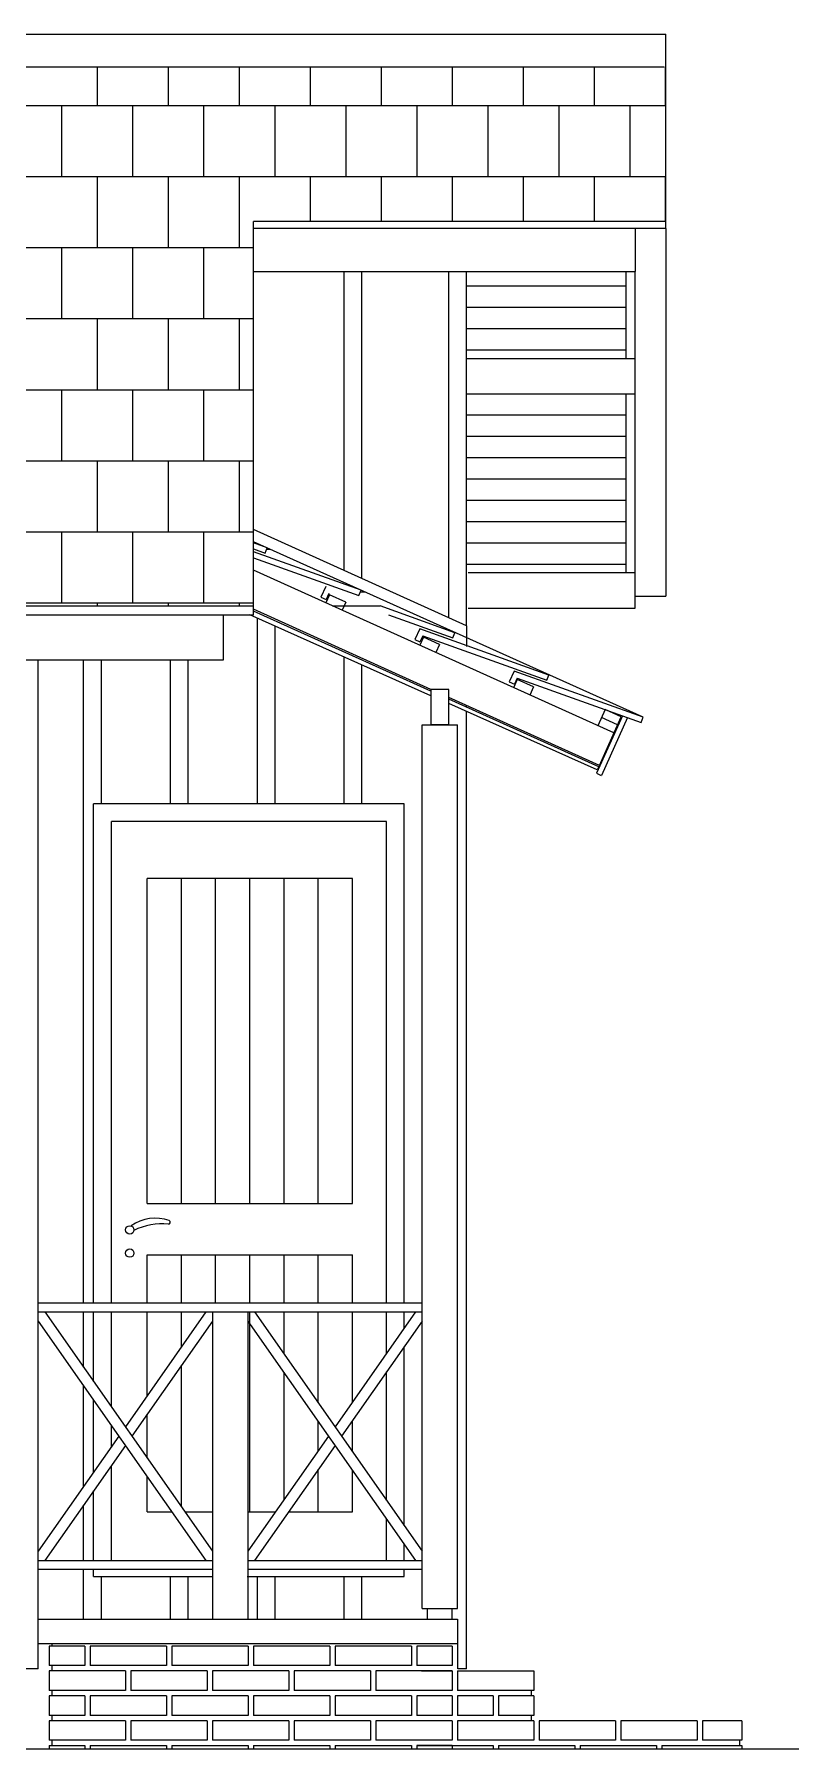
# Model space of a CAD drawing. Extents: x -7 to 295, y -11 to 39.
# Drawn here: x 166.222 to 168.375, y -6.626 to -1.799 of the extents above; entities that cross this region are included whole.
import ezdxf

# ---------------------------------------------------------------- set-up
doc = ezdxf.new("R2010")
doc.units = 0
doc.header["$LTSCALE"] = 20
doc.linetypes.add('DASHED2', pattern=[0.375, 0.25, -0.125])
doc.layers.get('0').update_dxf_attribs({"linetype": 'CONTINUOUS'})
for name, color, linetype in [('CONCRETO', 5, 'CONTINUOUS'), ('DIM', 244, 'CONTINUOUS'), ('MADEIRAME', 244, 'CONTINUOUS'), ('PAREDE', 250, 'CONTINUOUS'), ('TELHADO', 1, 'CONTINUOUS'), ('VISTAL', 30, 'CONTINUOUS'), ('VISTAP', 244, 'CONTINUOUS')]:
    doc.layers.add(name, color=color, linetype=linetype)

# ---------------------------------------------------------------- blocks, each defined once
blk = doc.blocks.new('*X222')
at = {"color": 0, "linetype": 'CONTINUOUS'}
for p, q in [((166.4, -2), (166.4, -1.8914)), ((166.6, -2), (166.6, -1.8914)), ((166.8, -2), (166.8, -1.8914)), ((167, -2), (167, -1.8914)), ((167.2, -2), (167.2, -1.8914)), ((167.4, -2), (167.4, -1.8914)), ((167.6, -2), (167.6, -1.8914)), ((167.8, -2), (167.8, -1.8914)), ((168, -2), (168, -1.8914)), ((158.556, -2), (168.0011, -2)), ((166.3, -2.2), (166.3, -2)), ((166.5, -2.2), (166.5, -2)), ((166.7, -2.2), (166.7, -2)), ((166.9, -2.2), (166.9, -2)), ((167.1, -2.2), (167.1, -2)), ((167.3, -2.2), (167.3, -2)), ((167.5, -2.2), (167.5, -2)), ((167.7, -2.2), (167.7, -2)), ((167.9, -2.2), (167.9, -2)), ((158.556, -2.2), (168.0011, -2.2)), ((166.4, -2.4), (166.4, -2.2)), ((166.6, -2.4), (166.6, -2.2)), ((166.8, -2.4), (166.8, -2.2)), ((167, -2.3265), (167, -2.2)), ((167.2, -2.3265), (167.2, -2.2)), ((167.4, -2.3265), (167.4, -2.2)), ((167.6, -2.3265), (167.6, -2.2)), ((167.8, -2.3265), (167.8, -2.2)), ((168, -2.3265), (168, -2.2)), ((158.556, -2.4), (166.8392, -2.4)), ((166.3, -2.6), (166.3, -2.4)), ((166.5, -2.6), (166.5, -2.4)), ((166.7, -2.6), (166.7, -2.4)), ((158.556, -2.6), (166.8392, -2.6)), ((166.4, -2.8), (166.4, -2.6)), ((166.6, -2.8), (166.6, -2.6)), ((166.8, -2.8), (166.8, -2.6)), ((158.556, -2.8), (166.8392, -2.8)), ((166.3, -3), (166.3, -2.8)), ((166.5, -3), (166.5, -2.8)), ((166.7, -3), (166.7, -2.8)), ((158.556, -3), (166.8392, -3)), ((166.4, -3.2), (166.4, -3)), ((166.6, -3.2), (166.6, -3)), ((166.8, -3.2), (166.8, -3)), ((158.556, -3.2), (166.8392, -3.2)), ((166.3, -3.4), (166.3, -3.2)), ((166.5, -3.4), (166.5, -3.2)), ((166.7, -3.4), (166.7, -3.2)), ((158.556, -3.4), (166.8392, -3.4)), ((166.4, -3.4089), (166.4, -3.4)), ((166.6, -3.4089), (166.6, -3.4)), ((166.8, -3.4089), (166.8, -3.4))]:
    blk.add_line(p, q, dxfattribs=at)

msp = doc.modelspace()

# ---------------------------------------------------------------- linework, layer by layer
at = {"layer": 'CONCRETO', "color": 1, "linetype": 'CONTINUOUS'}
for p, q in [((166.2642, -6.6172), (166.3642, -6.6172)), ((166.3792, -6.6172), (166.5942, -6.6172)), ((166.6092, -6.6172), (166.8242, -6.6172)), ((166.8392, -6.6172), (167.0542, -6.6172)), ((167.0692, -6.6172), (167.2842, -6.6172))]:
    msp.add_line(p, q, dxfattribs=at)
at = {"layer": 'CONCRETO', "color": 30, "linetype": 'CONTINUOUS'}
for p, q in [((167.2992, -6.6172), (167.5142, -6.6172)), ((167.5292, -6.6172), (167.7442, -6.6172)), ((167.7592, -6.6172), (167.9742, -6.6172)), ((167.9892, -6.6172), (168.2144, -6.6172))]:
    msp.add_line(p, q, dxfattribs=at)
at = {"layer": 'DIM', "color": 30, "linetype": 'CONTINUOUS'}
msp.add_line((168.0011, -2.3465), (168.0011, -3.3809), dxfattribs=at)
at = {"layer": 'DIM', "color": 244, "linetype": 'CONTINUOUS'}
msp.add_line((167.9142, -3.4149), (167.9142, -3.3149), dxfattribs=at)
at = {"layer": 'DIM', "color": 30, "linetype": 'CONTINUOUS'}
for centre in [(166.491, -5.1656), (166.491, -5.2307)]:
    msp.add_circle(centre, 0.0119, dxfattribs=at)
for centre, radius, start, end in [((166.5628, -5.2498), 0.1172, 70.4221, 125.417), ((166.5809, -5.3171), 0.169, 83.5964, 117.5343), ((166.6003, -5.1441), 0.005, 263.5964, 70.4221)]:
    msp.add_arc(centre, radius, start, end, dxfattribs=at)
at = {"layer": 'MADEIRAME'}
for p, q in [((167.8892, -2.5087), (167.4392, -2.5087)), ((167.8892, -2.5687), (167.4392, -2.5687)), ((167.8892, -2.6287), (167.4392, -2.6287)), ((167.8892, -2.6887), (167.4392, -2.6887)), ((167.4392, -2.7118), (167.9142, -2.7118)), ((167.4392, -2.8118), (167.9142, -2.8118)), ((167.8892, -2.8718), (167.4392, -2.8718)), ((167.8892, -2.9318), (167.4392, -2.9318)), ((167.8892, -2.9918), (167.4392, -2.9918)), ((167.8892, -3.0518), (167.4392, -3.0518)), ((167.8892, -3.1118), (167.4392, -3.1118)), ((167.8892, -3.1718), (167.4392, -3.1718)), ((167.8892, -3.2318), (167.4392, -3.2318)), ((167.8545, -3.7665), (166.8392, -3.3083)), ((167.8892, -3.2918), (167.4392, -3.2918)), ((167.4442, -3.3149), (167.9142, -3.3149)), ((167.0992, -3.3982), (167.0536, -3.3776)), ((167.3392, -3.6437), (166.8392, -3.418)), ((167.4442, -3.4149), (167.9142, -3.4149)), ((167.3635, -3.5175), (167.3179, -3.4969)), ((166.7298, -3.5605), (166.7548, -3.5605)), ((166.7298, -3.5605), (166.7548, -3.5605)), ((167.6278, -3.6368), (167.5823, -3.6162)), ((167.8134, -3.8577), (167.3892, -3.6662)), ((167.8751, -3.7209), (167.8295, -3.7004)), ((167.8648, -3.7437), (167.8192, -3.7232))]:
    msp.add_line(p, q, dxfattribs=at)
at = {"layer": 'MADEIRAME', "color": 30}
msp.add_line((167.4392, -3.4645), (166.8392, -3.1937), dxfattribs=at)
at = {"layer": 'MADEIRAME', "linetype": 'CONTINUOUS'}
for p, q in [((167.0536, -3.3776), (167.0433, -3.4004)), ((167.0992, -3.3982), (167.0889, -3.421)), ((167.3179, -3.4969), (167.3077, -3.5197)), ((167.3635, -3.5175), (167.3532, -3.5403)), ((167.5823, -3.6162), (167.572, -3.639)), ((167.6278, -3.6368), (167.6176, -3.6596)), ((167.8295, -3.7004), (167.809, -3.746))]:
    msp.add_line(p, q, dxfattribs=at)
at = {"layer": 'MADEIRAME', "color": 1, "linetype": 'CONTINUOUS'}
for p, q in [((166.7548, -3.5605), (166.7548, -3.4339)), ((158.6229, -3.5605), (166.7548, -3.5605))]:
    msp.add_line(p, q, dxfattribs=at)
at = {"layer": 'MADEIRAME', "color": 250, "linetype": 'CONTINUOUS'}
for p, q in [((167.3392, -3.6437), (167.3392, -3.7437)), ((167.3892, -3.6437), (167.3392, -3.6437)), ((167.3892, -3.7437), (167.3892, -3.6437)), ((167.3892, -3.7438), (167.3392, -3.7438))]:
    msp.add_line(p, q, dxfattribs=at)
at = {"layer": 'PAREDE', "color": 30, "linetype": 'CONTINUOUS'}
for p, q in [((166.8779, -3.2455), (166.8392, -3.2316)), ((166.8392, -3.2485), (166.8722, -3.2603)), ((167.1422, -3.3648), (166.8392, -3.2565)), ((166.8392, -3.2731), (167.1365, -3.3796)), ((166.8722, -3.2603), (166.8779, -3.2455)), ((167.0434, -3.3543), (167.0291, -3.384)), ((167.0518, -3.3739), (167.0437, -3.3906)), ((167.1365, -3.3796), (167.1422, -3.3648)), ((167.0291, -3.384), (167.0437, -3.3906)), ((167.4066, -3.4841), (167.1962, -3.4089)), ((167.2193, -3.4339), (167.4009, -3.4989)), ((167.3078, -3.4736), (167.2935, -3.5033)), ((167.6709, -3.6034), (167.3078, -3.4736)), ((167.2935, -3.5033), (167.308, -3.5099)), ((167.3161, -3.4932), (167.308, -3.5099)), ((167.3161, -3.4932), (167.6652, -3.6182)), ((167.4009, -3.4989), (167.4066, -3.4841)), ((167.5737, -3.5929), (167.5594, -3.6225)), ((167.9368, -3.7219), (167.5737, -3.5929)), ((167.582, -3.6125), (167.574, -3.6292)), ((167.582, -3.6125), (167.9311, -3.7368)), ((167.6652, -3.6182), (167.6709, -3.6034)), ((167.5594, -3.6225), (167.574, -3.6292)), ((167.9311, -3.7368), (167.9368, -3.7219))]:
    msp.add_line(p, q, dxfattribs=at)
at = {"layer": 'TELHADO', "color": 1, "linetype": 'CONTINUOUS'}
for p, q in [((158.556, -1.7994), (168.0011, -1.7994)), ((168.0011, -2.3465), (168.0011, -1.7994)), ((166.8392, -3.4339), (166.8392, -2.3265)), ((168.0011, -2.3465), (166.8392, -2.3465)), ((158.556, -3.4089), (166.8392, -3.4089)), ((167.0621, -3.4089), (167.1962, -3.4089)), ((158.556, -3.4339), (166.8392, -3.4339)), ((166.2518, -5.396), (166.7238, -6.0699)), ((166.7055, -5.396), (166.4786, -5.7199)), ((166.7238, -5.396), (166.7238, -6.261)), ((166.8238, -5.396), (166.8238, -6.261)), ((166.8421, -5.396), (167.3142, -6.0699)), ((167.2959, -5.396), (167.069, -5.7199)), ((166.2335, -5.4222), (166.7055, -6.096)), ((166.7238, -5.4222), (166.497, -5.746)), ((166.8238, -5.4222), (167.2959, -6.096)), ((167.3142, -5.4222), (167.0873, -5.746)), ((166.4603, -5.746), (166.2335, -6.0699)), ((166.4786, -5.7722), (166.2518, -6.096)), ((167.0507, -5.746), (166.8238, -6.0699)), ((167.069, -5.7722), (166.8421, -6.096))]:
    msp.add_line(p, q, dxfattribs=at)
at = {"layer": 'TELHADO', "color": 30, "linetype": 'CONTINUOUS'}
for p, q in [((158.556, -1.8914), (167.996, -1.8914)), ((167.4392, -3.4645), (167.4392, -3.5229))]:
    msp.add_line(p, q, dxfattribs=at)
at = {"layer": 'TELHADO', "color": 244, "linetype": 'CONTINUOUS'}
for p, q in [((168.0011, -2.3265), (166.8392, -2.3265)), ((167.9368, -3.7219), (166.8392, -3.2281)), ((167.4153, -6.401), (167.4153, -6.3319)), ((167.4392, -6.401), (167.4153, -6.401))]:
    msp.add_line(p, q, dxfattribs=at)
at = {"layer": 'TELHADO', "color": 30}
msp.add_line((167.9142, -3.3809), (168.0011, -3.3809), dxfattribs=at)
at = {"layer": 'VISTAL', "color": 30}
for p, q in [((167.8892, -2.7118), (167.8892, -2.4675)), ((167.9142, -3.3149), (167.9142, -2.4675)), ((167.8892, -3.3149), (167.8892, -2.8118))]:
    msp.add_line(p, q, dxfattribs=at)
at = {"layer": 'VISTAL', "color": 244, "linetype": 'CONTINUOUS'}
for p, q in [((167.3142, -6.231), (167.3142, -3.7438)), ((167.3142, -3.7438), (167.4142, -3.7438)), ((167.4142, -6.231), (167.4142, -3.7438)), ((166.2335, -6.261), (167.4142, -6.261)), ((167.3142, -6.231), (167.4142, -6.231)), ((167.3292, -6.261), (167.3292, -6.231)), ((167.3992, -6.261), (167.3992, -6.231)), ((167.4142, -6.261), (167.4142, -6.331)), ((167.4142, -6.331), (166.2335, -6.331))]:
    msp.add_line(p, q, dxfattribs=at)
at = {"layer": 'VISTAL', "color": 1, "linetype": 'CONTINUOUS'}
for p, q in [((166.2335, -5.371), (167.3142, -5.371)), ((166.2335, -5.396), (167.3142, -5.396)), ((166.2335, -6.096), (166.7238, -6.096)), ((166.2335, -6.121), (166.7238, -6.121)), ((166.8238, -6.096), (167.3142, -6.096)), ((166.8238, -6.121), (167.3142, -6.121)), ((166.3642, -6.3372), (166.2642, -6.3372)), ((166.2642, -6.3372), (166.2642, -6.3922)), ((166.2716, -6.331), (166.2716, -6.3372)), ((166.3642, -6.3372), (166.3642, -6.3922)), ((166.5942, -6.3372), (166.3792, -6.3372)), ((166.3792, -6.3372), (166.3792, -6.3922)), ((166.5942, -6.3372), (166.5942, -6.3922)), ((166.8242, -6.3372), (166.6092, -6.3372)), ((166.6092, -6.3372), (166.6092, -6.3922)), ((166.8242, -6.3372), (166.8242, -6.3922)), ((167.0542, -6.3372), (166.8392, -6.3372)), ((166.8392, -6.3372), (166.8392, -6.3922)), ((167.0542, -6.3372), (167.0542, -6.3922)), ((167.2842, -6.3372), (167.0692, -6.3372)), ((167.0692, -6.3372), (167.0692, -6.3922)), ((167.2842, -6.3372), (167.2842, -6.3922)), ((167.3992, -6.3372), (167.2992, -6.3372)), ((167.2992, -6.3372), (167.2992, -6.3922)), ((167.3992, -6.3372), (167.3992, -6.3922)), ((166.3642, -6.3922), (166.2642, -6.3922)), ((166.2642, -6.4072), (166.2642, -6.4622)), ((166.4792, -6.4072), (166.2642, -6.4072)), ((166.2716, -6.3922), (166.2716, -6.4072)), ((166.5942, -6.3922), (166.3792, -6.3922)), ((166.4792, -6.4072), (166.4792, -6.4622)), ((166.4942, -6.4072), (166.4942, -6.4622)), ((166.7092, -6.4072), (166.4942, -6.4072)), ((166.8242, -6.3922), (166.6092, -6.3922)), ((166.7092, -6.4072), (166.7092, -6.4622)), ((166.7242, -6.4072), (166.7242, -6.4622)), ((166.9392, -6.4072), (166.7242, -6.4072)), ((167.0542, -6.3922), (166.8392, -6.3922)), ((166.9392, -6.4072), (166.9392, -6.4622)), ((166.9542, -6.4072), (166.9542, -6.4622)), ((167.1692, -6.4072), (166.9542, -6.4072)), ((167.2169, -6.3922), (167.0692, -6.3922)), ((167.1692, -6.4072), (167.1692, -6.4622)), ((167.3992, -6.4072), (167.1842, -6.4072)), ((167.1842, -6.4072), (167.1842, -6.4622)), ((167.2842, -6.3922), (167.2126, -6.3922)), ((167.2842, -6.3922), (167.2319, -6.3922)), ((167.3992, -6.3922), (167.2992, -6.3922)), ((167.3319, -6.3922), (167.2992, -6.3922)), ((167.3992, -6.4073), (167.3126, -6.4073)), ((167.3992, -6.4072), (167.3992, -6.4622)), ((166.4792, -6.4622), (166.2642, -6.4622)), ((166.2716, -6.4622), (166.2716, -6.4772)), ((166.7092, -6.4622), (166.4942, -6.4622)), ((166.9392, -6.4622), (166.7242, -6.4622)), ((167.1692, -6.4622), (166.9542, -6.4622)), ((167.3992, -6.4622), (167.1842, -6.4622)), ((166.2642, -6.4772), (166.2642, -6.5322)), ((166.3642, -6.4772), (166.2642, -6.4772)), ((166.3642, -6.4772), (166.3642, -6.5322)), ((166.3792, -6.4772), (166.3792, -6.5322)), ((166.5942, -6.4772), (166.3792, -6.4772)), ((166.5942, -6.4772), (166.5942, -6.5322)), ((166.6092, -6.4772), (166.6092, -6.5322)), ((166.8242, -6.4772), (166.6092, -6.4772)), ((166.8242, -6.4772), (166.8242, -6.5322)), ((166.8392, -6.4772), (166.8392, -6.5322)), ((167.0542, -6.4772), (166.8392, -6.4772)), ((167.0542, -6.4772), (167.0542, -6.5322)), ((167.0692, -6.4772), (167.0692, -6.5322)), ((167.2842, -6.4772), (167.0692, -6.4772)), ((167.2842, -6.4772), (167.2842, -6.5322)), ((167.2992, -6.4772), (167.2992, -6.5322)), ((167.3992, -6.4772), (167.2992, -6.4772)), ((167.3992, -6.4772), (167.3992, -6.5322)), ((166.3642, -6.5322), (166.2642, -6.5322)), ((166.2642, -6.5472), (166.2642, -6.6022)), ((166.4792, -6.5472), (166.2642, -6.5472)), ((166.2716, -6.5322), (166.2716, -6.5472)), ((166.5942, -6.5322), (166.3792, -6.5322)), ((166.4792, -6.5472), (166.4792, -6.6022)), ((166.4942, -6.5472), (166.4942, -6.6022)), ((166.7092, -6.5472), (166.4942, -6.5472)), ((166.8242, -6.5322), (166.6092, -6.5322)), ((166.7092, -6.5472), (166.7092, -6.6022)), ((166.7242, -6.5472), (166.7242, -6.6022)), ((166.9392, -6.5472), (166.7242, -6.5472)), ((167.0542, -6.5322), (166.8392, -6.5322)), ((166.9392, -6.5472), (166.9392, -6.6022)), ((166.9542, -6.5472), (166.9542, -6.6022)), ((167.1692, -6.5472), (166.9542, -6.5472)), ((167.2169, -6.5322), (167.0692, -6.5322)), ((167.1692, -6.5472), (167.1692, -6.6022)), ((167.1842, -6.5472), (167.1842, -6.6022)), ((167.3992, -6.5472), (167.1842, -6.5472)), ((167.2842, -6.5322), (167.2126, -6.5322)), ((167.2842, -6.5322), (167.2319, -6.5322)), ((167.3319, -6.5322), (167.2992, -6.5322)), ((167.3992, -6.5322), (167.2992, -6.5322)), ((167.3992, -6.5472), (167.3992, -6.6022)), ((166.4792, -6.6022), (166.2642, -6.6022)), ((166.2716, -6.6022), (166.2716, -6.6172)), ((166.7092, -6.6022), (166.4942, -6.6022)), ((166.9392, -6.6022), (166.7242, -6.6022)), ((167.1692, -6.6022), (166.9542, -6.6022)), ((167.3992, -6.6022), (167.1842, -6.6022)), ((166.2642, -6.6172), (166.2642, -6.626)), ((166.3642, -6.6172), (166.3642, -6.626)), ((166.3792, -6.6172), (166.3792, -6.626)), ((166.5942, -6.6172), (166.5942, -6.626)), ((166.6092, -6.6172), (166.6092, -6.626)), ((166.8242, -6.6172), (166.8242, -6.626)), ((166.8392, -6.6172), (166.8392, -6.626)), ((167.0542, -6.6172), (167.0542, -6.626)), ((167.0692, -6.6172), (167.0692, -6.626)), ((167.2842, -6.6172), (167.2842, -6.626)), ((167.2992, -6.6172), (167.2992, -6.626)), ((167.3992, -6.6172), (167.2992, -6.6172)), ((167.3992, -6.6172), (167.3992, -6.626))]:
    msp.add_line(p, q, dxfattribs=at)
at = {"layer": 'VISTAL', "color": 30, "linetype": 'CONTINUOUS'}
for p, q in [((167.4142, -6.4072), (167.4142, -6.4622)), ((167.6292, -6.4073), (167.4142, -6.4073)), ((167.6292, -6.4072), (167.6292, -6.4622)), ((167.6292, -6.4622), (167.4142, -6.4622)), ((167.6213, -6.4623), (167.6213, -6.4774)), ((167.5142, -6.4772), (167.4142, -6.4772)), ((167.4142, -6.4772), (167.4142, -6.5322)), ((167.5142, -6.4772), (167.5142, -6.5322)), ((167.6292, -6.4772), (167.5292, -6.4772)), ((167.5292, -6.4772), (167.5292, -6.5322)), ((167.6292, -6.4772), (167.6292, -6.5322)), ((167.5142, -6.5322), (167.4142, -6.5322)), ((167.4142, -6.5472), (167.4142, -6.6022)), ((167.6292, -6.5472), (167.4142, -6.5472)), ((167.6292, -6.5322), (167.5292, -6.5322)), ((167.6213, -6.5324), (167.6213, -6.5469)), ((167.6292, -6.5472), (167.6292, -6.6022)), ((167.6442, -6.5472), (167.6442, -6.6022)), ((167.8592, -6.5472), (167.6442, -6.5472)), ((167.8592, -6.5472), (167.8592, -6.6022)), ((167.8742, -6.5472), (167.8742, -6.6022)), ((168.0892, -6.5472), (167.8742, -6.5472)), ((168.0892, -6.5472), (168.0892, -6.6022)), ((168.2144, -6.5472), (168.1042, -6.5472)), ((168.1042, -6.5472), (168.1042, -6.6022)), ((168.2144, -6.5472), (168.2144, -6.6022)), ((167.6292, -6.6022), (167.4142, -6.6022)), ((167.8592, -6.6022), (167.6442, -6.6022)), ((168.0892, -6.6022), (167.8742, -6.6022)), ((168.2144, -6.6022), (168.1042, -6.6022)), ((168.2081, -6.6022), (168.2081, -6.6172)), ((167.5142, -6.6172), (167.5142, -6.626)), ((167.5292, -6.6172), (167.5292, -6.626)), ((167.7442, -6.6172), (167.7442, -6.626)), ((167.7592, -6.6172), (167.7592, -6.626)), ((167.9742, -6.6172), (167.9742, -6.626)), ((167.9892, -6.6172), (167.9892, -6.626)), ((168.2144, -6.6172), (168.2144, -6.626))]:
    msp.add_line(p, q, dxfattribs=at)
at = {"layer": 'VISTAP', "linetype": 'CONTINUOUS'}
for p, q in [((167.9142, -2.3465), (167.9142, -2.4675)), ((166.8392, -2.4675), (167.9142, -2.4675)), ((166.3892, -6.141), (166.7238, -6.141)), ((166.8217, -6.141), (167.2642, -6.141))]:
    msp.add_line(p, q, dxfattribs=at)
at = {"layer": 'VISTAP', "color": 30}
for p, q in [((167.0949, -3.3091), (167.0949, -2.4675)), ((167.1449, -3.3317), (167.1449, -2.4675)), ((167.3896, -3.4421), (167.3896, -2.4675)), ((167.3392, -3.6486), (166.8392, -3.4233)), ((167.3392, -3.6616), (166.8288, -3.4339)), ((166.8503, -3.966), (166.8503, -3.4435)), ((166.9003, -3.966), (166.9003, -3.4658)), ((166.3611, -5.371), (166.3611, -3.5605)), ((166.4111, -3.966), (166.4111, -3.5605)), ((166.6057, -3.966), (166.6057, -3.5605)), ((166.6557, -3.966), (166.6557, -3.5605)), ((167.0949, -3.966), (167.0949, -3.5526)), ((167.1449, -3.966), (167.1449, -3.5749)), ((167.8116, -3.8614), (167.3892, -3.6711)), ((167.8071, -3.8704), (167.3892, -3.6839)), ((166.5404, -5.0913), (166.5404, -4.176)), ((166.6367, -5.0913), (166.6367, -4.176)), ((166.7329, -5.0913), (166.7329, -4.176)), ((166.8292, -5.0913), (166.8292, -4.176)), ((166.9254, -5.0914), (166.9254, -4.176)), ((167.0217, -5.0914), (167.0217, -4.176)), ((167.1179, -5.0914), (167.1179, -4.176)), ((166.5404, -5.371), (166.5404, -5.2359)), ((166.6367, -5.371), (166.6367, -5.2359)), ((166.7329, -5.371), (166.7329, -5.2359)), ((166.8292, -5.371), (166.8292, -5.2359)), ((166.9254, -5.371), (166.9254, -5.236)), ((167.0217, -5.371), (167.0217, -5.236)), ((167.1179, -5.371), (167.1179, -5.236)), ((166.3611, -5.5521), (166.3611, -5.396)), ((166.5404, -5.6317), (166.5404, -5.396)), ((166.6367, -5.4943), (166.6367, -5.396)), ((166.8292, -5.9589), (166.8292, -5.396)), ((166.9254, -5.515), (166.9254, -5.396)), ((167.0217, -5.6524), (167.0217, -5.396)), ((167.1179, -5.6501), (167.1179, -5.396)), ((166.6367, -5.9455), (166.6367, -5.5466)), ((166.9254, -5.9248), (166.9254, -5.5673)), ((166.3611, -5.8877), (166.3611, -5.6044)), ((166.5404, -5.8081), (166.5404, -5.684)), ((167.0217, -5.7875), (167.0217, -5.7046)), ((167.1179, -5.7898), (167.1179, -5.7023)), ((167.0217, -5.9589), (167.0217, -5.8397)), ((166.5404, -5.9589), (166.5404, -5.8604)), ((167.1179, -5.959), (167.1179, -5.842)), ((166.3611, -6.096), (166.3611, -5.94)), ((166.3611, -6.261), (166.3611, -6.121)), ((166.4111, -6.261), (166.4111, -6.141)), ((166.6057, -6.261), (166.6057, -6.141)), ((166.6557, -6.261), (166.6557, -6.141)), ((166.8503, -6.261), (166.8503, -6.141)), ((166.9003, -6.261), (166.9003, -6.141)), ((167.0949, -6.261), (167.0949, -6.141)), ((167.1449, -6.261), (167.1449, -6.141))]:
    msp.add_line(p, q, dxfattribs=at)
at = {"layer": 'VISTAP', "color": 244}
for p, q in [((167.4392, -3.4645), (167.4392, -2.4675)), ((167.4392, -3.6936), (167.4392, -3.6888)), ((167.4392, -6.401), (167.4392, -3.7062)), ((166.3892, -5.371), (166.3892, -3.966)), ((167.2642, -5.371), (167.2642, -3.966)), ((166.4392, -5.371), (166.4392, -4.016)), ((167.2142, -5.371), (167.2142, -4.016)), ((166.3892, -5.5922), (166.3892, -5.396)), ((166.4392, -5.6636), (166.4392, -5.396)), ((167.2142, -5.5127), (167.2142, -5.396)), ((167.2642, -5.4413), (167.2642, -5.396)), ((167.2642, -5.9985), (167.2642, -5.4936)), ((167.2142, -5.9272), (167.2142, -5.5649)), ((166.3892, -5.8476), (166.3892, -5.6445)), ((166.4392, -5.7762), (166.4392, -5.7159)), ((166.4392, -6.096), (166.4392, -5.8285)), ((166.3892, -6.096), (166.3892, -5.8999)), ((167.2142, -6.096), (167.2142, -5.9794)), ((167.2642, -6.096), (167.2642, -6.0508)), ((166.3892, -6.141), (166.3892, -6.121)), ((167.2642, -6.141), (167.2642, -6.121))]:
    msp.add_line(p, q, dxfattribs=at)
at = {"layer": 'VISTAP', "color": 30, "linetype": 'CONTINUOUS'}
for p, q in [((166.8877, -3.2499), (166.8762, -3.2499)), ((167.1544, -3.3699), (167.1403, -3.3699)), ((167.1179, -4.176), (166.5404, -4.176)), ((166.5404, -5.0913), (167.1179, -5.0914)), ((166.5404, -5.2359), (167.1179, -5.236)), ((166.5404, -5.9589), (166.6094, -5.9589)), ((166.646, -5.9589), (166.7238, -5.9589)), ((166.8238, -5.9589), (166.9016, -5.9589)), ((166.9382, -5.9589), (167.1179, -5.959))]:
    msp.add_line(p, q, dxfattribs=at)
at = {"layer": 'VISTAP', "color": 1}
msp.add_line((166.2335, -6.401), (166.2335, -3.5605), dxfattribs=at)
at = {"layer": 'VISTAP', "color": 30, "linetype": 'DASHED2'}
for p, q in [((167.8782, -3.7181), (167.8055, -3.8797)), ((167.8924, -3.7231), (167.8191, -3.8859)), ((167.8055, -3.8797), (167.8189, -3.8864)), ((167.8116, -3.8614), (167.8071, -3.8704))]:
    msp.add_line(p, q, dxfattribs=at)
at = {"layer": 'VISTAP'}
msp.add_line((167.8134, -3.8577), (167.8751, -3.7209), dxfattribs=at)
at = {"layer": 'VISTAP', "color": 244, "linetype": 'CONTINUOUS'}
for p, q in [((167.2642, -3.966), (166.3892, -3.966)), ((167.2142, -4.016), (166.4392, -4.016))]:
    msp.add_line(p, q, dxfattribs=at)
at = {"layer": 'VISTAP', "color": 1, "linetype": 'CONTINUOUS'}
msp.add_line((166.2335, -6.401), (159.1335, -6.401), dxfattribs=at)
at = {"layer": 'VISTAP', "color": 7}
msp.add_line((158.192, -6.626), (168.3749, -6.626), dxfattribs=at)

# ---------------------------------------------------------------- block references
at = {"layer": 'TELHADO', "color": 30, "linetype": 'CONTINUOUS'}
msp.add_blockref('*X222', (0, 0), dxfattribs=at)

doc.saveas('drawing.dxf')
